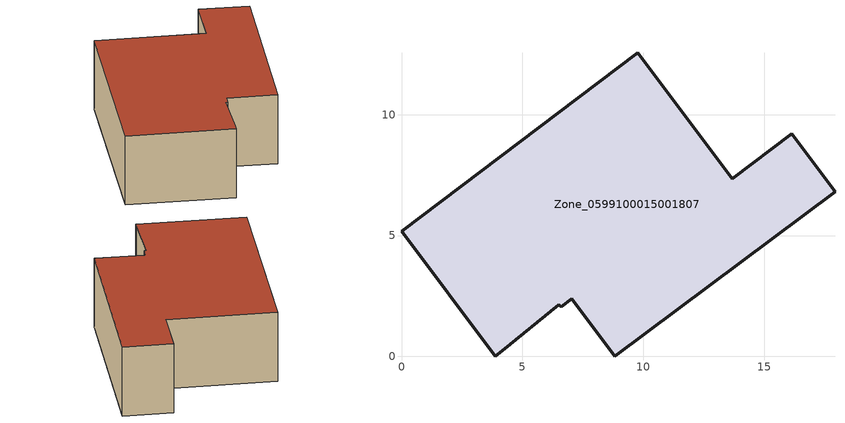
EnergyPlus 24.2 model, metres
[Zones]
Zone_0599100015001807
 floor ground (C_G): 13.68,7.36 16.14,9.21 17.93,6.82 8.82,0 7.04,2.38 6.62,2.06 6.51,2.14 4.17,0.23 3.87,0.01 0,5.19 9.78,12.57 z0.81
 wall outside (C_F): 9.78,12.57 0,5.19 3.87,0.01 4.17,0.23 6.51,2.14 6.62,2.06 7.04,2.38 8.82,0 17.93,6.82 16.14,9.21 13.68,7.36 9.78,12.57 z0.81:5.27
 roof outside (C_R): 6.51,2.14 6.62,2.06 7.04,2.38 8.82,0 17.93,6.82 16.14,9.21 13.68,7.36 9.78,12.57 0,5.19 3.87,0.01 4.17,0.23 z5.27
[BUILDING]
Pand.0599100015001807: North Axis=0; Terrain=City; Loads Convergence Tolerance Value=0.04; Temperature Convergence Tolerance Value=0.4; Solar Distribution=FullExterior; Maximum Number of Warmup Days=25; Minimum Number of Warmup Days=1
[Site:Location]
Rotterdam.The.Hague.AP_ZH_NLD Design_Conditions: Latitude=51.96; Longitude=4.45; Time Zone=1; Elevation=-4.5
[SITE:GROUNDTEMPERATURE:BUILDINGSURFACE]
18, 18, 18, 18, 18, 18, 18, 18, 18, 18, 18, 18
[MATERIAL] Thermal Absorptance=0.9; Solar Absorptance=0.7; Visible Absorptance=0.7
Name | Roughness | Thickness | Conductivity | Density | Specific Heat
G.TI.1975-1991 | MediumSmooth | 0.15 | 0.288461 | 540 | 1210
F.TI.1975-1991 | Rough | 0.3 | 0.230769 | 1920 | 840
R.TI.1975-1991 | MediumRough | 0.2 | 0.153846 | 1500 | 1000
[CONSTRUCTION]
C_G: G.TI.1975-1991
C_F: F.TI.1975-1991
C_R: R.TI.1975-1991
[ZONE]
Zone_0599100015001807: Type=1; Multiplier=1; Ceiling Height=Autocalculate; Volume=Autocalculate; Floor Area=autocalculate; Part of Total Floor Area=Yes
[ZONEINFILTRATION:DESIGNFLOWRATE]
Infil_Zone_0599100015001807: Zone or ZoneList or Space or SpaceList=Zone_0599100015001807; Schedule=AlwaysOn; Design Flow Rate Calculation Method=Flow/Area; Flow Rate per Floor Area=0.003; Constant Term Coefficient=1; Temperature Term Coefficient=0; Velocity Term Coefficient=0; Velocity Squared Term Coefficient=0
[HVACTEMPLATE:ZONE:IDEALLOADSAIRSYSTEM]
Zone_0599100015001807: Maximum Heating Supply Air Temperature=50; Minimum Cooling Supply Air Temperature=13; Maximum Heating Supply Air Humidity Ratio=0.0156; Minimum Cooling Supply Air Humidity Ratio=0.0077; Heating Limit=NoLimit; Cooling Limit=NoLimit; Dehumidification Control Type=ConstantSensibleHeatRatio; Cooling Sensible Heat Ratio=0.7; Dehumidification Setpoint=60; Humidification Control Type=None; Humidification Setpoint=30; Outdoor Air Method=None; Outdoor Air Flow Rate per Person=0.00944; Outdoor Air Flow Rate per Zone Floor Area=0; Outdoor Air Flow Rate per Zone=0; Demand Controlled Ventilation Type=None; Outdoor Air Economizer Type=NoEconomizer; Heat Recovery Type=None; Sensible Heat Recovery Effectiveness=0.7; Latent Heat Recovery Effectiveness=0.65
[ZONECONTROL:THERMOSTAT]
ThermostatControl_Zone_0599100015001807: Zone or ZoneList=Zone_0599100015001807; Control Type Schedule=DualSetpointControlType; Control 1=Thermostat_Zone_0599100015001807; Temperature Difference Between Cutout And Setpoint=0
[THERMOSTATSETPOINT:DUALSETPOINT]
Thermostat_Zone_0599100015001807: Heating Setpoint Temperature Schedule=HeatingSetpoint_Zone_0599100015001807; Cooling Setpoint Temperature Schedule=CoolingSetpoint_Zone_0599100015001807
[SCHEDULE:COMPACT]
HeatingSetpoint_Zone_0599100015001807: Through: 12/31, For: AllDays, Until: 24:00, 21
CoolingSetpoint_Zone_0599100015001807: Through: 12/31, For: AllDays, Until: 24:00, 24
DualSetpointControlType: Through: 12/31, For: AllDays, Until: 24:00, 4
AlwaysOn: Through: 12/31, For: AllDays, Until: 24:00, 1
